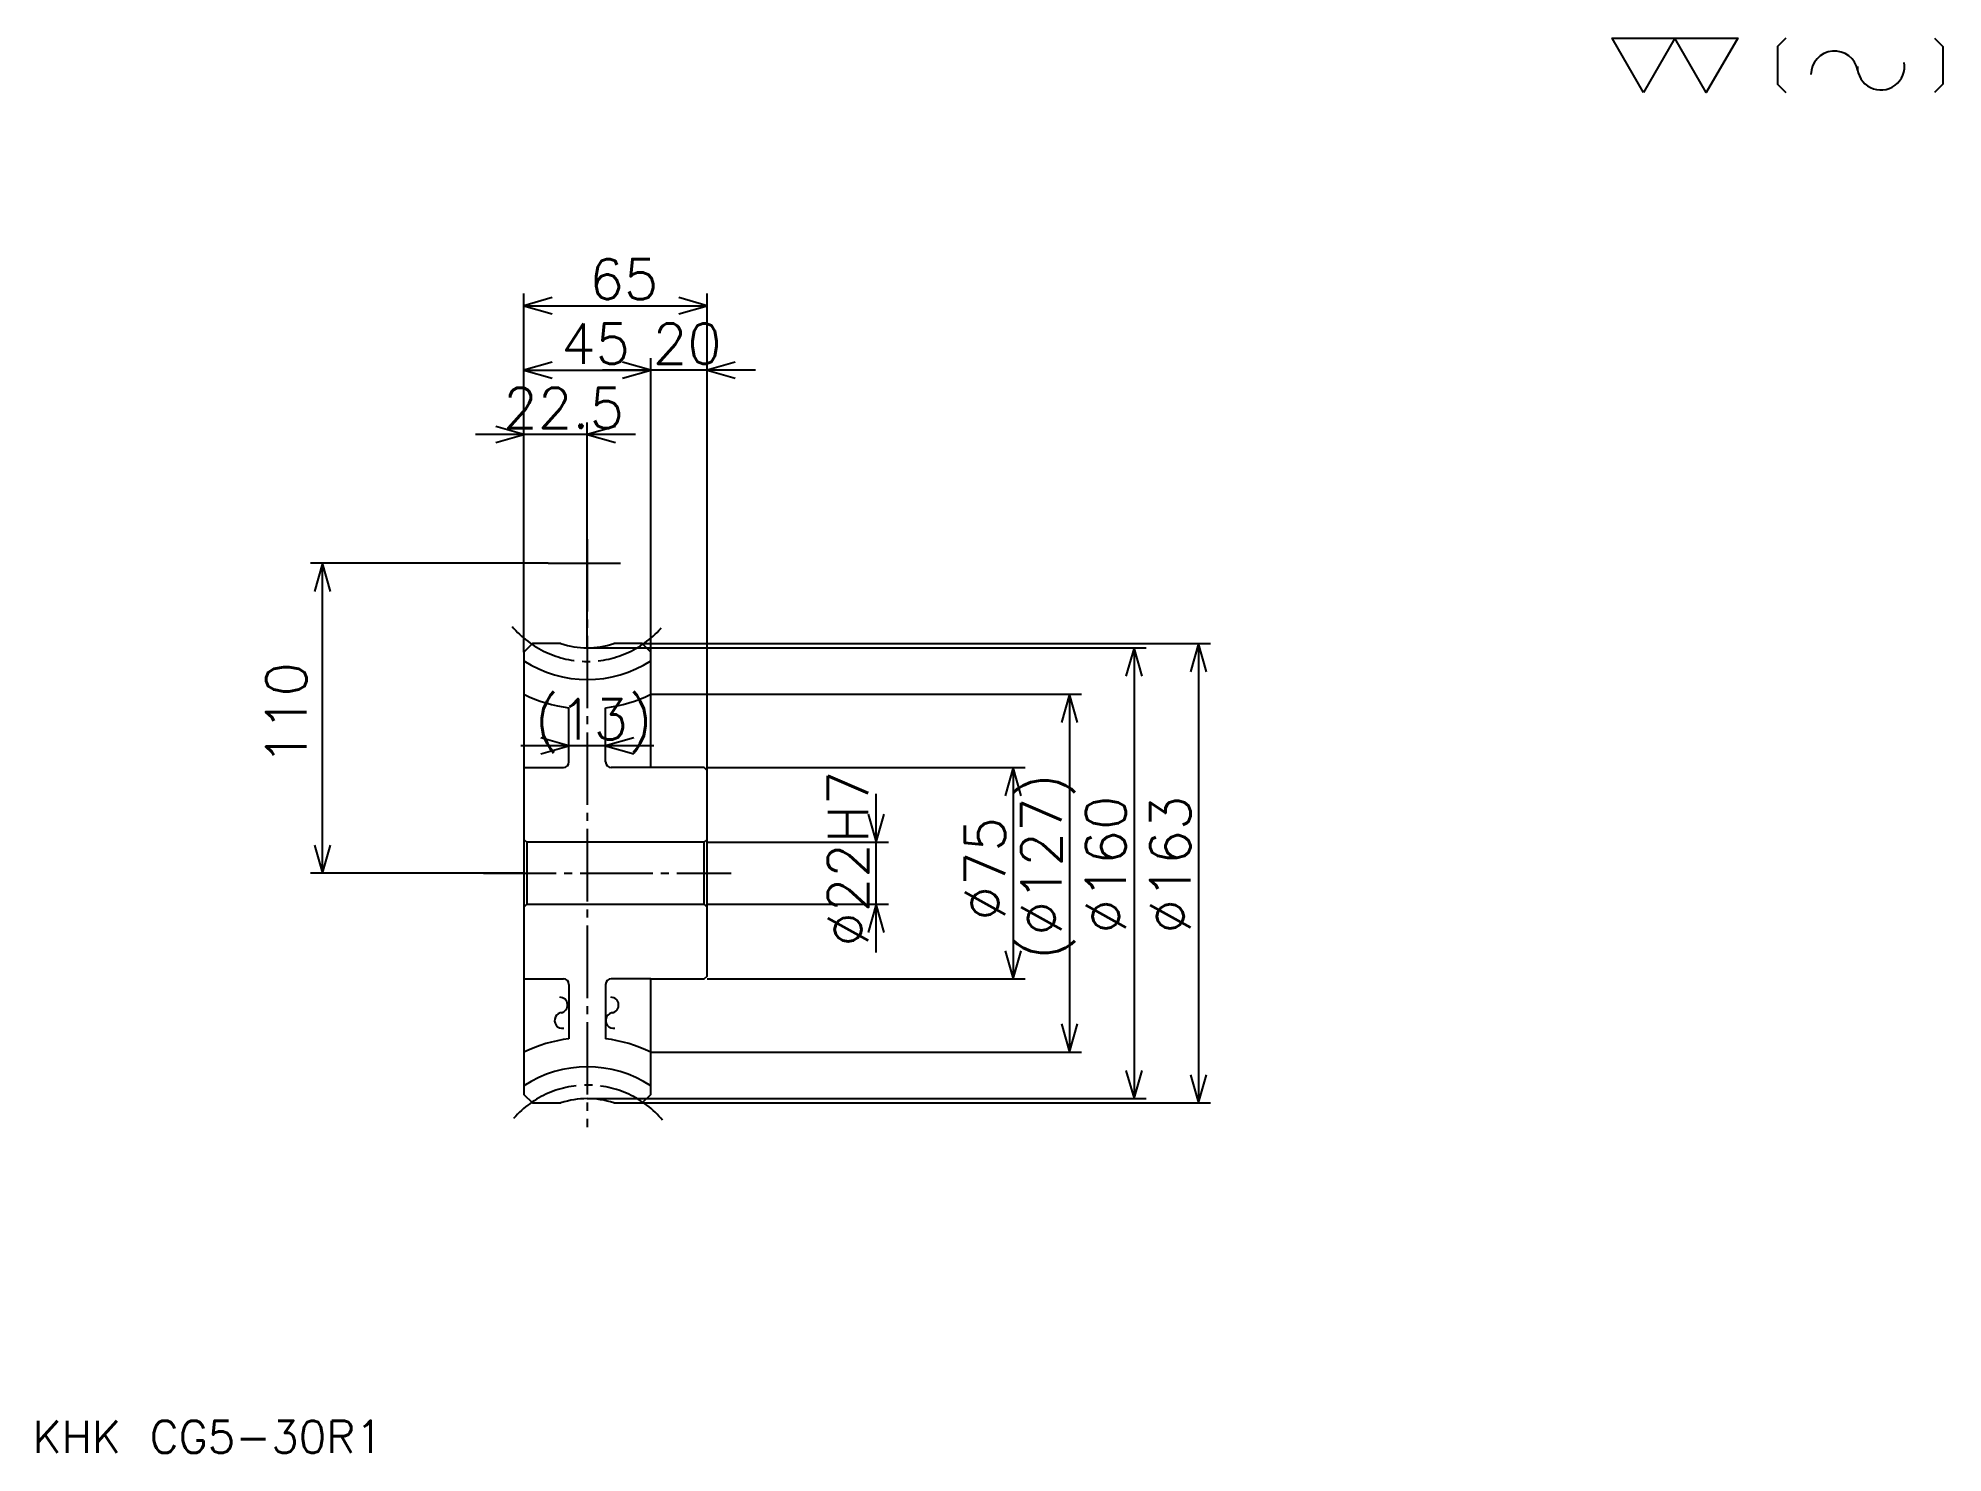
# Model space of a CAD drawing. Extents: x 31 to 706, y 31 to 534.
import ezdxf

# ---------------------------------------------------------------- set-up
doc = ezdxf.new("R2010")
doc.units = 0
doc.linetypes.add('DASHDOT', pattern=[34.285715, 25.714286, -2.857143, 2.857143, -2.857143])
doc.layers.get('0').update_dxf_attribs({"linetype": 'CONTINUOUS'})
doc.layers.add('DASHDOT', color=6, linetype='DASHDOT')
doc.styles.add('KANJI', font='TXT', dxfattribs={"bigfont": 'BIGFONT'})

msp = doc.modelspace()

# ---------------------------------------------------------------- linework, layer by layer
at = {"color": 5}
for p, q in [((202.857147, 318.678589), (202.857147, 442.892883)), ((267.857147, 318.678589), (267.857147, 442.892883)), ((202.857147, 438.607147), (267.857147, 438.607147)), ((247.857147, 318.678589), (247.857147, 420.035736)), ((202.857147, 415.75), (247.857147, 415.75)), ((285, 415.75), (230.714294, 415.75)), ((242.5, 392.892883), (185.714294, 392.892883)), ((202.857147, 318.678589), (202.857147, 397.178589)), ((225.357147, 347.178589), (225.357147, 397.178589)), ((211.428574, 347.178589), (127.14286, 347.178589)), ((131.428574, 237.178589), (131.428574, 347.178589)), ((225.357147, 317.178589), (225.357147, 347.178589)), ((202.857147, 315.678589), (202.857147, 318.678589)), ((244.857147, 318.678589), (267.857147, 318.678589)), ((247.857147, 315.678589), (247.857147, 318.678589)), ((267.857147, 318.678589), (446.428589, 318.678589)), ((267.857147, 273.678589), (267.857147, 318.678589)), ((442.142883, 318.678589), (442.142883, 155.678589)), ((225.357147, 317.178589), (267.857147, 317.178589)), ((267.857147, 317.178589), (423.571442, 317.178589)), ((419.285706, 317.178589), (419.285706, 157.178589)), ((247.857147, 300.678589), (267.857147, 300.678589)), ((267.857147, 300.678589), (400.714294, 300.678589)), ((396.428589, 300.678589), (396.428589, 173.678589)), ((249, 282.392883), (201.714294, 282.392883)), ((267.857147, 274.678589), (380.714294, 274.678589)), ((376.428589, 274.678589), (376.428589, 199.678589)), ((327.857147, 209.035736), (327.857147, 265.321442)), ((267.857147, 248.178589), (332.142883, 248.178589)), ((202.857147, 237.178589), (127.14286, 237.178589)), ((267.857147, 226.178589), (332.142883, 226.178589)), ((267.857147, 199.678589), (380.714294, 199.678589)), ((247.857147, 173.678589), (267.857147, 173.678589)), ((267.857147, 173.678589), (400.714294, 173.678589)), ((225.357147, 157.178589), (267.857147, 157.178589)), ((244.857147, 155.678589), (267.857147, 155.678589)), ((267.857147, 157.178589), (423.571442, 157.178589)), ((267.857147, 155.678589), (446.428589, 155.678589))]:
    msp.add_line(p, q, dxfattribs=at)
at = {"color": 4}
for p, q in [((218.857147, 276.678589), (218.857147, 295.929138)), ((231.857147, 276.678589), (231.857147, 295.929138)), ((247.857147, 274.678589), (233.857147, 274.678589)), ((267.857147, 249.178589), (266.857147, 248.178589)), ((202.857147, 225.178589), (203.857147, 226.178589)), ((267.857147, 225.178589), (266.857147, 226.178589)), ((218.857147, 197.678589), (218.857147, 178.42804)), ((231.857147, 197.678589), (231.857147, 178.42804)), ((247.857147, 199.678589), (233.857147, 199.678589))]:
    msp.add_line(p, q, dxfattribs=at)
at = {"color": 7}
for points in [[(600, 514.285706), (588.857117, 533.599976), (633.428589, 533.599976), (622.285706, 514.285706), (611.142883, 533.599976), (600, 514.285706)], [(650.514282, 533.599976), (647.542847, 530.62854), (647.542847, 517.257141), (650.514282, 514.285706)], [(703.257141, 533.599976), (706.228577, 530.62854), (706.228577, 517.257141), (703.257141, 514.285706)]]:
    msp.add_lwpolyline(points, dxfattribs=at)
at = {"color": 5}
for points in [[(212.857147, 441.464294), (202.857147, 438.607147), (212.857147, 435.75)], [(257.857147, 435.75), (267.857147, 438.607147), (257.857147, 441.464294)], [(212.857147, 418.607178), (202.857147, 415.75), (212.857147, 412.892883)], [(237.857147, 412.892883), (247.857147, 415.75), (237.857147, 418.607178)], [(237.857147, 412.892883), (247.857147, 415.75), (237.857147, 418.607178)], [(277.857147, 418.607178), (267.857147, 415.75), (277.857147, 412.892883)], [(192.857147, 390.035736), (202.857147, 392.892883), (192.857147, 395.750031)], [(235.357147, 395.750031), (225.357147, 392.892883), (235.357147, 390.035736)], [(134.285706, 337.178589), (131.428574, 347.178589), (128.571442, 337.178589)], [(445, 308.678589), (442.142883, 318.678589), (439.285706, 308.678589)], [(422.142883, 307.178589), (419.285706, 317.178589), (416.428589, 307.178589)], [(399.285706, 290.678589), (396.428589, 300.678589), (393.571411, 290.678589)], [(208.857147, 279.535736), (218.857147, 282.392883), (208.857147, 285.250031)], [(241.857147, 285.250031), (231.857147, 282.392883), (241.857147, 279.535736)], [(379.285706, 264.678589), (376.428589, 274.678589), (373.571411, 264.678589)], [(325, 258.178589), (327.857147, 248.178589), (330.714294, 258.178589)], [(128.571442, 247.178589), (131.428574, 237.178589), (134.285706, 247.178589)], [(330.714294, 216.178589), (327.857147, 226.178589), (325, 216.178589)], [(373.571411, 209.678589), (376.428589, 199.678589), (379.285706, 209.678589)], [(393.571411, 183.678589), (396.428589, 173.678589), (399.285706, 183.678589)], [(416.428589, 167.178589), (419.285706, 157.178589), (422.142883, 167.178589)], [(439.285706, 165.678589), (442.142883, 155.678589), (445, 165.678589)]]:
    msp.add_lwpolyline(points, dxfattribs=at)
at = {"color": 4}
for points in [[(215.989655, 318.678589), (205.857147, 318.678589), (202.857147, 315.678589), (202.857147, 225.178589)], [(234.72464, 155.678589), (244.857147, 155.678589), (247.857147, 158.678589), (247.857147, 199.678589), (266.857147, 199.678589), (267.857147, 200.678589), (267.857147, 273.678589), (266.857147, 274.678589), (247.857147, 274.678589), (247.857147, 315.678589), (244.857147, 318.678589), (234.72464, 318.678589)], [(202.857147, 274.678589), (216.857147, 274.678589)], [(202.857147, 249.178589), (203.857147, 248.178589), (203.857147, 226.178589), (266.857147, 226.178589), (266.857147, 248.178589), (203.857147, 248.178589)], [(202.857147, 225.178589), (202.857147, 158.678589), (205.857147, 155.678589), (215.989655, 155.678589)], [(202.857147, 199.678589), (216.857147, 199.678589)]]:
    msp.add_lwpolyline(points, dxfattribs=at)
at = {"color": 7}
for centre, radius, start, end in [((667.785706, 520.634521), 8.357143, 10, 180), ((684.246094, 523.536926), 8.357143, 180, 10), ((215.559128, 190.392883), 2.785714, 280, 90), ((233.701981, 190.392883), 2.785714, 280, 90), ((216.526596, 184.906097), 2.785714, 90, 280), ((234.669449, 184.906097), 2.785714, 90, 280)]:
    msp.add_arc(centre, radius, start, end, dxfattribs=at)
at = {"color": 4}
for centre, radius, start, end in [((225.357147, 347.178589), 30, 251.805126377, 288.194870959), ((225.357147, 347.178589), 41.25, 236.944266007, 303.055733993), ((225.357147, 347.178589), 51.66, 244.179007335, 262.77173227), ((225.357147, 347.178589), 51.66, 277.22826773, 295.820992665), ((216.857147, 276.678589), 2, 270, 0), ((233.857147, 276.678589), 2, 180, 270), ((233.857147, 276.678589), 2, 180, 270), ((216.857147, 197.678589), 2, 0, 90), ((233.857147, 197.678589), 2, 90, 180), ((233.857147, 197.678589), 2, 90, 180), ((225.357147, 127.178589), 51.66, 97.22826773, 115.820992665), ((225.357147, 127.178589), 51.66, 64.179007335, 82.77173227), ((225.357147, 127.178589), 41.25, 56.944266007, 123.055733993), ((225.357147, 127.178589), 30, 71.805129041, 108.194873623)]:
    msp.add_arc(centre, radius, start, end, dxfattribs=at)
at = {"layer": 'DASHDOT', "color": 7}
for p, q in [((225.357147, 355.75), (225.357147, 147.107162)), ((211.428574, 347.178589), (239.285721, 347.178589)), ((188.571426, 237.178589), (276.428589, 237.178589))]:
    msp.add_line(p, q, dxfattribs=at)
for centre, start, end in [((225.357147, 347.178589), 219.999996477, 320.000003523), ((225.357147, 127.178589), 39.999996477, 140.000003523)]:
    msp.add_arc(centre, 34.81, start, end, dxfattribs=at)

# ---------------------------------------------------------------- texts
at = {"color": 7, "style": 'KANJI'}
for s, height, p in [('65', 14.285714, (226.071426, 440.892883)), ('45', 14.285714, (216.071426, 418.035736)), ('20', 14.285714, (248.571442, 418.035736)), ('22.5', 14.285714, (195.535721, 395.178589)), ('(13)', 14.285714, (206.785721, 284.678589)), ('KHK CG5-30R1', 11.428571, (28.571428, 31.428572))]:
    msp.add_text(s, height=height, dxfattribs=at).set_placement(p)
for s, p in [('110', (125.714287, 275.392883)), ('%%c22H7', (325, 211.107162)), ('(%%c127)', (393.571411, 206.464294)), ('%%c160', (416.428589, 215.750015)), ('%%c163', (439.285706, 215.750015)), ('%%c75', (373.571411, 220.392883))]:
    msp.add_text(s, height=14.285714, rotation=90, dxfattribs=at).set_placement(p)

doc.saveas('drawing.dxf')
